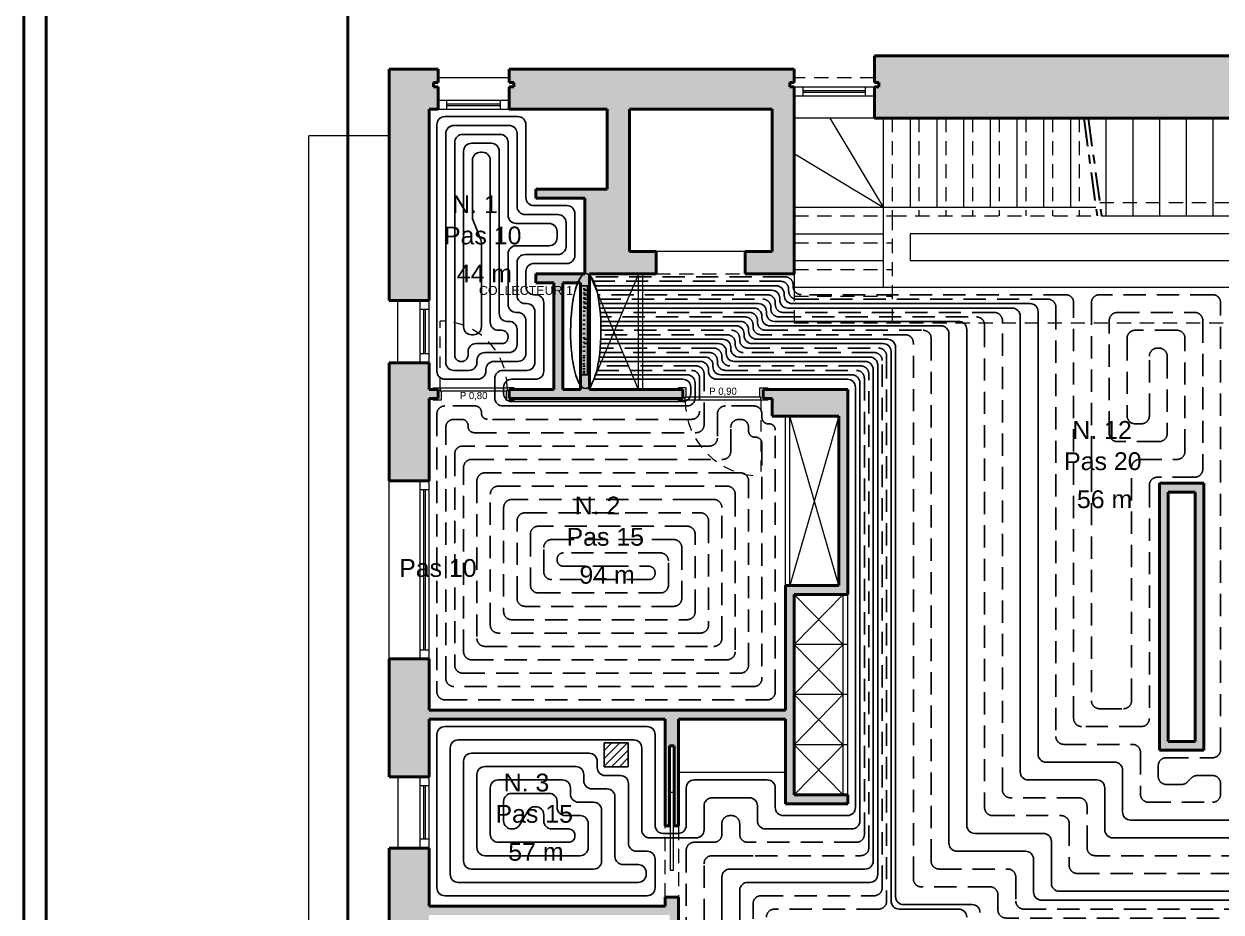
# Model space of a CAD drawing. Header units: millimetres. Extents: x 898 to 1196, y 229 to 443.
# Drawn here: x 1103.16 to 1116.61, y 345.37 to 355.34 of the extents above; entities that cross this region are included whole.
import ezdxf

# ---------------------------------------------------------------- set-up
doc = ezdxf.new("R2010")
doc.units = ezdxf.units.MM
for name, pattern in [('CENTER', [50.8, 31.75, -6.35, 6.35, -6.35]), ('DASHED2', [0.375, 0.25, -0.125]), ('HIDDEN', [0.375, 0.25, -0.125]), ('HIDDEN2', [4.7625, 3.175, -1.5875]), ('TRATTEGGIATA', [0.75, 0.5, -0.25])]:
    doc.linetypes.add(name, pattern=pattern)
doc.layers.get('0').update_dxf_attribs({"color": 41})
doc.layers.get('DEFPOINTS').update_dxf_attribs({"color": 53})
for name, color, linetype in [('02-mandata', 1, 'Continuous'), ('2', 2, 'Continuous'), ('7', 7, 'CENTER'), ('CHAUFFAGE PAR LE SOL', 6, 'Continuous'), ('collecteur', 7, 'Continuous'), ('TEXTE CH SOL', 7, 'Continuous')]:
    doc.layers.add(name, color=color, linetype=linetype)
for name, color, linetype, lineweight in [('03-ritorno', 5, 'TRATTEGGIATA', 25), ('AN-Textes', 5, 'Continuous', 13), ('p allége', 1, 'Continuous', 20), ('p axes', 4, 'CENTER', 30), ('p caché', 3, 'HIDDEN2', 20), ('p hachure', 253, 'Continuous', 15), ('p menuiserie', 5, 'Continuous', 20), ('p mur', 7, 'Continuous', 40), ('p symbole', 6, 'Continuous', 20)]:
    doc.layers.add(name, color=color, linetype=linetype, lineweight=lineweight)
doc.styles.add('sansserif', font='SANSS___.TTF', dxfattribs={"width": 0.7})
doc.dimstyles.new('ISO-25', dxfattribs={"dimtxt": 2.5, "dimasz": 2.5, "dimexe": 1.25, "dimexo": 0.625, "dimtad": 1, "dimtxsty": 'Standard', "dimcen": 2.5, "dimadec": 0, "dimazin": 0, "dimtfac": 1, "dimtmove": 0, "dimatfit": 3, "dimfxl": 1, "dimarcsym": 0})

# ---------------------------------------------------------------- blocks, each defined once
blk = doc.blocks.new('*U33')
at = {"layer": 'p menuiserie'}
for p, q in [((0.9, 0), (0, 0)), ((0.9, -0.1), (0, -0.1)), ((0.1, 0), (0.1, -0.1)), ((0.8, -0.04), (0.1, -0.04)), ((0.8, -0.06), (0.1, -0.06)), ((0.8, 0), (0.8, -0.1))]:
    blk.add_line(p, q, dxfattribs=at)
blk = doc.blocks.new('*U34')
at = {"layer": 'p menuiserie'}
for p, q in [((0.8, 0), (0, 0)), ((0.8, -0.1), (0, -0.1)), ((0.1, 0), (0.1, -0.1)), ((0.7, -0.04), (0.1, -0.04)), ((0.7, -0.06), (0.1, -0.06)), ((0.7, 0), (0.7, -0.1))]:
    blk.add_line(p, q, dxfattribs=at)
blk = doc.blocks.new('*U35')
at = {"layer": 'p menuiserie'}
for p, q in [((0.7, 0), (0, 0)), ((0.7, -0.1), (0, -0.1)), ((0.1, 0), (0.1, -0.1)), ((0.6, -0.04), (0.1, -0.04)), ((0.6, -0.06), (0.1, -0.06)), ((0.6, 0), (0.6, -0.1))]:
    blk.add_line(p, q, dxfattribs=at)
blk = doc.blocks.new('*U36')
at = {"layer": 'p menuiserie'}
for p, q in [((0.8, 0), (0, 0)), ((0.8, -0.1), (0, -0.1)), ((0.1, 0), (0.1, -0.1)), ((0.7, -0.04), (0.1, -0.04)), ((0.7, -0.06), (0.1, -0.06)), ((0.7, 0), (0.7, -0.1))]:
    blk.add_line(p, q, dxfattribs=at)
blk = doc.blocks.new('*U28')
at = {"layer": 'p menuiserie'}
for p, q in [((2, 0), (0, 0)), ((2, -0.1), (0, -0.1)), ((0.1, 0), (0.1, -0.1)), ((1.9, -0.04), (0.1, -0.04)), ((1.9, -0.06), (0.1, -0.06)), ((1.9, 0), (1.9, -0.1))]:
    blk.add_line(p, q, dxfattribs=at)
blk = doc.blocks.new('*D87')
at = {"layer": 'DEFPOINTS', "color": 0, "transparency": 16777216}
for p in [(-0.425, 0.04), (0.375, 0.04), (0.375, -0.002)]:
    blk.add_point(p, dxfattribs=at)
at = {"layer": 'AN-Textes', "color": 0, "transparency": 16777216, "insert": (-0.025, -0.059), "char_height": 0.08, "attachment_point": 5}
blk.add_mtext('P 0,80', dxfattribs=at)
blk = doc.blocks.new('_None')
blk = doc.blocks.new('*D83')
at = {"layer": 'DEFPOINTS', "color": 0, "transparency": 16777216}
for p in [(-0.475, 0.002), (-0.475, -0.04), (0.425, -0.04)]:
    blk.add_point(p, dxfattribs=at)
at = {"layer": 'AN-Textes', "color": 0, "transparency": 16777216, "insert": (-0.025, 0.059), "char_height": 0.08, "attachment_point": 5}
blk.add_mtext('P 0,90', dxfattribs=at)
blk = doc.blocks.new('col 100')
at = {"layer": 'CHAUFFAGE PAR LE SOL'}
for p, q in [((-0.007, 0.483), (0.103, 0.483)), ((-0.007, -0.517), (-0.007, 0.483)), ((0.103, 0.483), (0.103, -0.517)), ((0.103, -0.517), (-0.007, -0.517))]:
    blk.add_line(p, q, dxfattribs=at)
blk.add_lwpolyline([(0.078, 0.483), (0.078, -0.517)], dxfattribs=at)
at = {"layer": 'collecteur', "color": 6}
for p, q in [((0.026, 0.476), (0.026, 0.476)), ((0.026, 0.451), (0.051, 0.451)), ((0.027, 0.426), (0.027, 0.426)), ((0.051, 0.476), (0.051, 0.476)), ((0.052, 0.426), (0.052, 0.426)), ((0.026, 0.276), (0.026, 0.276)), ((0.027, 0.401), (0.052, 0.401)), ((0.027, 0.376), (0.027, 0.376)), ((0.027, 0.351), (0.052, 0.351)), ((0.027, 0.326), (0.027, 0.326)), ((0.027, 0.301), (0.052, 0.3)), ((0.051, 0.275), (0.051, 0.275)), ((0.052, 0.376), (0.052, 0.376)), ((0.052, 0.326), (0.052, 0.326)), ((0.001, 0.251), (0.001, 0.251)), ((0.001, 0.2), (0.001, 0.2)), ((0.001, 0.15), (0.001, 0.15)), ((0.026, 0.25), (0.051, 0.25)), ((0.026, 0.225), (0.026, 0.225)), ((0.026, 0.2), (0.051, 0.2)), ((0.026, 0.175), (0.026, 0.175)), ((0.026, 0.15), (0.051, 0.15)), ((0.051, 0.225), (0.051, 0.225)), ((0.051, 0.175), (0.051, 0.175)), ((0.076, 0.25), (0.076, 0.25)), ((0.076, 0.2), (0.076, 0.2)), ((0.076, 0.15), (0.076, 0.15)), ((0, 0.1), (0, 0.1)), ((0, 0.05), (0, 0.05)), ((0, 0), (0, 0)), ((0.025, 0.075), (0.025, 0.075)), ((0.025, 0.05), (0.05, 0.05)), ((0.025, 0.025), (0.025, 0.025)), ((0.026, 0.125), (0.026, 0.125)), ((0.026, 0.1), (0.051, 0.1)), ((0.05, 0.075), (0.05, 0.075)), ((0.05, 0.025), (0.05, 0.025)), ((0.051, 0.125), (0.051, 0.125)), ((0.075, 0.05), (0.075, 0.05)), ((0.076, 0.1), (0.076, 0.1)), ((0, -0.05), (0, -0.05)), ((0, -0.1), (0, -0.1)), ((0.024, -0.125), (0.024, -0.125)), ((0.025, 0), (0.05, 0)), ((0.025, -0.025), (0.025, -0.025)), ((0.025, -0.05), (0.05, -0.05)), ((0.025, -0.075), (0.025, -0.075)), ((0.025, -0.1), (0.05, -0.1)), ((0.05, -0.025), (0.05, -0.025)), ((0.05, -0.075), (0.05, -0.075)), ((0.05, -0.126), (0.05, -0.126)), ((0.075, 0), (0.075, 0)), ((0.075, -0.05), (0.075, -0.05)), ((0.075, -0.101), (0.075, -0.101)), ((-0.001, -0.15), (-0.001, -0.15)), ((-0.001, -0.2), (-0.001, -0.2)), ((-0.001, -0.251), (-0.001, -0.251)), ((0.024, -0.15), (0.049, -0.151)), ((0.024, -0.176), (0.024, -0.176)), ((0.024, -0.201), (0.049, -0.201)), ((0.024, -0.226), (0.024, -0.226)), ((0.024, -0.251), (0.049, -0.251)), ((0.049, -0.176), (0.049, -0.176)), ((0.049, -0.226), (0.049, -0.226)), ((0.074, -0.151), (0.074, -0.151)), ((0.074, -0.201), (0.074, -0.201)), ((0.074, -0.251), (0.074, -0.251)), ((-0.003, -0.391), (-0.003, -0.391)), ((-0.002, -0.326), (-0.002, -0.326)), ((-0.002, -0.356), (-0.002, -0.356)), ((-0.001, -0.301), (-0.001, -0.301)), ((0.022, -0.391), (0.047, -0.391)), ((0.023, -0.317), (0.023, -0.317)), ((0.023, -0.326), (0.048, -0.326)), ((0.023, -0.342), (0.023, -0.342)), ((0.023, -0.356), (0.048, -0.356)), ((0.023, -0.375), (0.023, -0.375)), ((0.024, -0.276), (0.024, -0.276)), ((0.024, -0.301), (0.049, -0.301)), ((0.048, -0.342), (0.048, -0.342)), ((0.048, -0.375), (0.048, -0.375)), ((0.049, -0.276), (0.049, -0.276)), ((0.049, -0.317), (0.049, -0.317)), ((0.072, -0.391), (0.072, -0.391)), ((0.073, -0.326), (0.073, -0.326)), ((0.073, -0.356), (0.073, -0.356)), ((0.074, -0.301), (0.074, -0.301)), ((-0.001, -0.418), (-0.001, -0.418)), ((-0.001, -0.446), (-0.001, -0.446)), ((-0.001, -0.476), (-0.001, -0.476)), ((-0.001, -0.5), (-0.001, -0.5)), ((0.022, -0.454), (0.022, -0.454)), ((0.022, -0.489), (0.022, -0.489)), ((0.023, -0.408), (0.023, -0.408)), ((0.023, -0.433), (0.023, -0.433)), ((0.024, -0.419), (0.049, -0.419)), ((0.024, -0.447), (0.049, -0.447)), ((0.024, -0.476), (0.049, -0.477)), ((0.024, -0.5), (0.049, -0.501)), ((0.047, -0.454), (0.047, -0.454)), ((0.047, -0.489), (0.047, -0.489)), ((0.048, -0.433), (0.048, -0.433)), ((0.049, -0.408), (0.049, -0.408)), ((0.074, -0.419), (0.074, -0.419)), ((0.074, -0.447), (0.074, -0.447)), ((0.074, -0.477), (0.074, -0.477)), ((0.074, -0.501), (0.074, -0.501)), ((0.023, -0.624), (0.023, -0.624)), ((0.048, -0.624), (0.048, -0.624))]:
    blk.add_line(p, q, dxfattribs=at)
at = {"layer": 'collecteur', "color": 6, "extrusion": (0, 0, -1)}
blk.add_ellipse((0.057, -0.024), major_axis=(0.003, 0.645), ratio=0.264603, start_param=6.283185301670279, end_param=12.56637060884987, dxfattribs=at)
blk = doc.blocks.new('*U86')
at = {"linetype": 'HIDDEN', "ltscale": 0.5}
blk.add_line((-0.4, 0.035), (-0.4, 0.785), dxfattribs=at)
for p, q in [((-0.48, 0.015), (-0.425, 0.015)), ((-0.425, -0.085), (-0.425, 0.015)), ((-0.4, 0.035), (0.35, 0.035)), ((-0.4, 0), (0.35, 0)), ((0.375, -0.085), (0.375, 0.015)), ((0.43, 0.015), (0.375, 0.015)), ((-0.48, -0.085), (-0.425, -0.085)), ((0.43, -0.085), (0.375, -0.085))]:
    blk.add_line(p, q)
for points in [[(-0.48, 0.015), (-0.48, 0.035), (-0.41, 0.035), (-0.41, 0.035), (-0.4, 0.035), (-0.4, 0), (-0.39, 0), (-0.39, -0.05), (-0.39, -0.05), (-0.39, -0.085), (-0.39, -0.085), (-0.39, -0.105), (-0.48, -0.105), (-0.48, -0.085)], [(0.43, 0.015), (0.43, 0.035), (0.36, 0.035), (0.36, 0.035), (0.35, 0.035), (0.35, 0), (0.34, 0), (0.34, -0.05), (0.34, -0.05), (0.34, -0.085), (0.34, -0.085), (0.34, -0.105), (0.43, -0.105), (0.43, -0.085)]]:
    blk.add_lwpolyline(points)
blk.add_arc((-0.4, 0.035), 0.75, 0, 90, dxfattribs=at)
at = {"layer": 'AN-Textes'}
dim = blk.add_linear_dim(base=(0.375, -0.002), p1=(-0.425, 0.04), p2=(0.375, 0.04), angle=0, text='P <>', dimstyle='ISO-25', override={"dimtxt": 0.08, "dimasz": 0.02, "dimexe": 0.6, "dimexo": 0, "dimgap": 0.01, "dimtad": 2, "dimjust": 0, "dimzin": 0, "dimblk1": 'None', "dimblk2": 'None', "dimsah": 1, "dimse1": 1, "dimse2": 1, "dimsd1": 1, "dimsd2": 1, "dimtix": 1, "dimtmove": 2}, dxfattribs=at)
dim.commit()
dim.dimension.update_dxf_attribs({"geometry": '*D87', "text_midpoint": (-0.025, -0.059)})
blk = doc.blocks.new('*U82')
for p, q in [((-0.53, 0.085), (-0.475, 0.085)), ((-0.475, 0.085), (-0.475, -0.015)), ((0.4, 0), (-0.45, 0)), ((0.425, 0.085), (0.425, -0.015)), ((0.48, 0.085), (0.425, 0.085)), ((-0.53, -0.015), (-0.475, -0.015)), ((0.4, -0.035), (-0.45, -0.035)), ((0.48, -0.015), (0.425, -0.015))]:
    blk.add_line(p, q)
at = {"linetype": 'HIDDEN', "ltscale": 0.5}
blk.add_line((0.4, -0.035), (0.4, -0.885), dxfattribs=at)
for points in [[(-0.53, -0.015), (-0.53, -0.035), (-0.46, -0.035), (-0.46, -0.035), (-0.45, -0.035), (-0.45, 0), (-0.44, 0), (-0.44, 0.05), (-0.44, 0.05), (-0.44, 0.085), (-0.44, 0.085), (-0.44, 0.105), (-0.53, 0.105), (-0.53, 0.085)], [(0.48, -0.015), (0.48, -0.035), (0.41, -0.035), (0.41, -0.035), (0.4, -0.035), (0.4, 0), (0.39, 0), (0.39, 0.05), (0.39, 0.05), (0.39, 0.085), (0.39, 0.085), (0.39, 0.105), (0.48, 0.105), (0.48, 0.085)]]:
    blk.add_lwpolyline(points)
blk.add_arc((0.4, -0.035), 0.85, 180, 270, dxfattribs=at)
at = {"layer": 'AN-Textes'}
dim = blk.add_linear_dim(base=(-0.475, 0.002), p1=(0.425, -0.04), p2=(-0.475, -0.04), angle=180, text='P <>', dimstyle='ISO-25', override={"dimtxt": 0.08, "dimasz": 0.02, "dimexe": 0.6, "dimexo": 0, "dimgap": 0.01, "dimtad": 2, "dimjust": 0, "dimzin": 0, "dimblk1": 'None', "dimblk2": 'None', "dimsah": 1, "dimse1": 1, "dimse2": 1, "dimsd1": 1, "dimsd2": 1, "dimtix": 1, "dimtmove": 2}, dxfattribs=at)
dim.commit()
dim.dimension.update_dxf_attribs({"geometry": '*D83', "text_midpoint": (-0.025, 0.059)})

msp = doc.modelspace()

# ---------------------------------------------------------------- hatches: boundary and pattern name
at = {"layer": '2'}
h = msp.add_hatch(dxfattribs=at)
h.set_pattern_fill('ANSI31', color=256, scale=0.5, style=0)
h.set_pattern_definition([(45, (82.99393, 701.83076), (-0.044194174, 0.044194174), [])])
h.paths.add_polyline_path([(1109.677, 347.269), (1109.947, 347.269), (1109.947, 346.999), (1109.677, 346.999)])
at = {"layer": 'p hachure', "transparency": 33554559}
h = msp.add_hatch(color=256, dxfattribs=at)
h.dxf.hatch_style = 1
h.paths.add_polyline_path([(1112.763, 354.684), (1112.713, 354.684), (1112.713, 354.984), (1117.113, 354.984), (1117.113, 354.684), (1117.063, 354.684), (1117.063, 354.634), (1117.113, 354.634), (1117.113, 354.284), (1112.713, 354.284), (1112.713, 354.634), (1112.763, 354.634)])
h = msp.add_hatch(color=256, dxfattribs=at)
h.dxf.hatch_style = 1
h.paths.add_polyline_path([(1107.763, 354.684), (1107.813, 354.684), (1107.813, 354.834), (1107.263, 354.834), (1107.263, 352.234), (1107.713, 352.234), (1107.713, 354.384), (1107.813, 354.384), (1107.813, 354.634), (1107.763, 354.634)])
h = msp.add_hatch(color=256, dxfattribs=at)
h.dxf.hatch_style = 1
h.paths.add_polyline_path([(1109.213, 352.434), (1109.413, 352.434), (1109.413, 351.234), (1109.213, 351.234)], flags=16)
h.paths.add_polyline_path([(1108.663, 354.684), (1108.613, 354.684), (1108.613, 354.834), (1111.813, 354.834), (1111.813, 354.684), (1111.763, 354.684), (1111.763, 354.634), (1111.813, 354.634), (1111.813, 352.534), (1111.263, 352.534), (1111.263, 352.784), (1111.563, 352.784), (1111.563, 354.384), (1109.963, 354.384), (1109.963, 352.784), (1110.263, 352.784), (1110.263, 352.534), (1109.513, 352.534), (1109.513, 351.234), (1110.563, 351.234), (1110.563, 351.134), (1108.613, 351.134), (1108.613, 351.234), (1109.113, 351.234), (1109.113, 352.434), (1108.913, 352.434), (1108.913, 352.534), (1109.463, 352.534), (1109.463, 353.384), (1108.913, 353.384), (1108.913, 353.484), (1109.713, 353.484), (1109.713, 354.384), (1108.613, 354.384), (1108.613, 354.634), (1108.663, 354.634)])
h = msp.add_hatch(color=256, dxfattribs=at)
h.dxf.hatch_style = 1
h.paths.add_polyline_path([(1107.263, 350.209), (1107.713, 350.209), (1107.713, 351.134), (1107.813, 351.134), (1107.813, 351.234), (1107.713, 351.234), (1107.713, 351.534), (1107.263, 351.534)])
h.paths.add_polyline_path([(1107.713, 348.209), (1107.263, 348.209), (1107.263, 346.884), (1107.713, 346.884), (1107.713, 347.534), (1110.363, 347.534), (1110.363, 346.334), (1110.413, 346.334), (1110.413, 347.234), (1110.463, 347.234), (1110.463, 346.334), (1110.513, 346.334), (1110.513, 347.534), (1111.713, 347.534), (1111.713, 346.584), (1112.413, 346.584), (1112.413, 346.684), (1111.813, 346.684), (1111.813, 348.934), (1112.413, 348.934), (1112.413, 351.234), (1111.463, 351.234), (1111.463, 351.134), (1111.563, 351.134), (1111.563, 350.934), (1112.313, 350.934), (1112.313, 349.034), (1111.713, 349.034), (1111.713, 347.634), (1107.713, 347.634)])
h = msp.add_hatch(color=256, dxfattribs=at)
h.dxf.hatch_style = 1
h.paths.add_polyline_path([(1116.013, 347.284), (1116.313, 347.284), (1116.313, 350.084), (1116.013, 350.084)], flags=16)
h.paths.add_polyline_path([(1115.913, 350.184), (1116.413, 350.184), (1116.413, 347.184), (1115.913, 347.184)])
h = msp.add_hatch(color=256, dxfattribs=at)
h.dxf.hatch_style = 1
h.paths.add_polyline_path([(1107.713, 346.084), (1107.263, 346.084), (1107.263, 345.034), (1107.713, 345.034), (1107.713, 345.334), (1110.413, 345.334), (1110.413, 345.034), (1110.513, 345.034), (1110.513, 345.534), (1110.363, 345.534), (1110.363, 345.434), (1107.713, 345.434)])

# ---------------------------------------------------------------- linework, layer by layer
at = {"layer": '02-mandata'}
for points in [[(1109.561, 351.35), (1110.56, 351.35, -0.414214), (1110.65, 351.26), (1110.65, 351.19, -0.414214), (1110.56, 351.1), (1108.64, 351.1, -0.414214), (1108.55, 351.19), (1108.55, 351.26, -0.414214), (1108.64, 351.35), (1108.91, 351.35, 0.414214), (1109, 351.44), (1109, 352.21, 0.414214), (1108.91, 352.3), (1108.89, 352.3, -0.414214), (1108.8, 352.39), (1108.8, 352.56, -0.414214), (1108.89, 352.65), (1109.26, 352.65, 0.414214), (1109.35, 352.74), (1109.35, 353.21, 0.414214), (1109.26, 353.3), (1108.89, 353.3, -0.414214), (1108.8, 353.39), (1108.8, 354.21, 0.414214), (1108.71, 354.3), (1107.89, 354.3, 0.414214), (1107.8, 354.21), (1107.8, 351.44, 0.414214), (1107.89, 351.35), (1108.26, 351.35, 0.414214), (1108.35, 351.44), (1108.35, 351.46, -0.414214), (1108.44, 351.55), (1108.71, 351.55, 0.414214), (1108.8, 351.64), (1108.8, 352.01, 0.414214), (1108.71, 352.1), (1108.69, 352.1, -0.414214), (1108.6, 352.19), (1108.6, 352.76, -0.414214), (1108.69, 352.85), (1109.06, 352.85, 0.414214), (1109.15, 352.94), (1109.15, 353.01, 0.414214), (1109.06, 353.1), (1108.69, 353.1, -0.414214), (1108.6, 353.19), (1108.6, 354.01, 0.414214), (1108.51, 354.1), (1108.09, 354.1, 0.414214), (1108, 354.01), (1108, 351.62, 0.414214), (1108.07, 351.55), (1108.08, 351.55, 0.414214), (1108.15, 351.62), (1108.15, 351.66, -0.414214), (1108.24, 351.75), (1108.53, 351.75, 0.414214), (1108.6, 351.82), (1108.6, 351.83, 0.414214), (1108.53, 351.9), (1108.49, 351.9, -0.414214), (1108.4, 351.99), (1108.4, 353.81, 0.414214), (1108.31, 353.9), (1108.29, 353.9, 0.414214), (1108.2, 353.81), (1108.2, 353.167, 0.095415), (1108.206, 353.134), (1108.294, 352.916, -0.095415), (1108.3, 352.883), (1108.3, 351.94, -0.414214), (1108.21, 351.85), (1108.19, 351.85, -0.414214), (1108.1, 351.94), (1108.1, 353.91, -0.414214), (1108.19, 354), (1108.41, 354, -0.414214), (1108.5, 353.91), (1108.5, 352.09, 0.414214), (1108.59, 352), (1108.61, 352, -0.414214), (1108.7, 351.91), (1108.7, 351.74, -0.414214), (1108.61, 351.65), (1108.34, 351.65, 0.414214), (1108.25, 351.56), (1108.25, 351.54, -0.414214), (1108.16, 351.45), (1107.99, 351.45, -0.414214), (1107.9, 351.54), (1107.9, 354.11, -0.414214), (1107.99, 354.2), (1108.61, 354.2, -0.414214), (1108.7, 354.11), (1108.7, 353.29, 0.414214), (1108.79, 353.2), (1109.16, 353.2, -0.414214), (1109.25, 353.11), (1109.25, 352.84, -0.414214), (1109.16, 352.75), (1108.79, 352.75, 0.414214), (1108.7, 352.66), (1108.7, 352.29, 0.414214), (1108.79, 352.2), (1108.81, 352.2, -0.414214), (1108.9, 352.11), (1108.9, 351.54, -0.414214), (1108.81, 351.45), (1108.54, 351.45, 0.414214), (1108.45, 351.36), (1108.45, 351.14, 0.414214), (1108.54, 351.05), (1110.61, 351.05, 0.414214), (1110.7, 351.14), (1110.7, 351.31, 0.414214), (1110.61, 351.4), (1109.58, 351.4)], [(1109.57, 352.4), (1111.61, 352.4, -0.414214), (1111.7, 352.31), (1111.7, 352.29, 0.414214), (1111.79, 352.2), (1114.46, 352.2, -0.414214), (1114.55, 352.11), (1114.55, 347.14, 0.414214), (1114.64, 347.05), (1115.41, 347.05, -0.414214), (1115.5, 346.96), (1115.5, 346.49, 0.414214), (1115.59, 346.4), (1118.31, 346.4, 0.414214)], [(1118.51, 346.2), (1115.39, 346.2, -0.414214), (1115.3, 346.29), (1115.3, 346.76, 0.414214), (1115.21, 346.85), (1114.44, 346.85, -0.414214), (1114.35, 346.94), (1114.35, 352.06, 0.414214), (1114.26, 352.15), (1111.74, 352.15, -0.414214), (1111.65, 352.24), (1111.65, 352.26, 0.414214), (1111.56, 352.35), (1109.591, 352.35)], [(1120.71, 345.6), (1114.79, 345.6, -0.414214), (1114.7, 345.69), (1114.7, 346.16, 0.414214), (1114.61, 346.25), (1113.84, 346.25, -0.414214), (1113.75, 346.34), (1113.75, 351.91, 0.414214), (1113.66, 352), (1111.59, 352, -0.414214), (1111.5, 352.09), (1111.5, 352.11, 0.414214), (1111.41, 352.2), (1109.623, 352.2)], [(1109.629, 352.15), (1111.36, 352.15, -0.414214), (1111.45, 352.06), (1111.45, 352.04, 0.414214), (1111.54, 351.95), (1113.46, 351.95, -0.414214), (1113.55, 351.86), (1113.55, 346.14, 0.414214), (1113.64, 346.05), (1114.41, 346.05, -0.414214), (1114.5, 345.96), (1114.5, 345.59, 0.414214), (1114.59, 345.5), (1120.91, 345.5, 0.414214)], [(1109.64, 352), (1111.21, 352, -0.414214), (1111.3, 351.91), (1111.3, 351.89, 0.414214), (1111.39, 351.8), (1112.86, 351.8, -0.414214), (1112.95, 351.71), (1112.95, 345.54, 0.414214), (1113.04, 345.45), (1113.81, 345.45, -0.414214), (1113.9, 345.36)], [(1113.75, 345.31, 0.414214), (1113.66, 345.4), (1112.99, 345.4, -0.414214), (1112.9, 345.49), (1112.9, 351.66, 0.414214), (1112.81, 351.75), (1111.34, 351.75, -0.414214), (1111.25, 351.84), (1111.25, 351.86, 0.414214), (1111.16, 351.95), (1109.642, 351.95)], [(1111.2, 344.55), (1111.2, 345.61, -0.414214), (1111.29, 345.7), (1111.6, 345.7), (1111.6, 345.7), (1112.66, 345.7, 0.414214), (1112.75, 345.79), (1112.75, 351.51, 0.414214), (1112.66, 351.6), (1111.19, 351.6, -0.414214), (1111.1, 351.69), (1111.1, 351.71, 0.414214), (1111.01, 351.8), (1109.64, 351.8)], [(1109.637, 351.75), (1110.96, 351.75, -0.414214), (1111.05, 351.66), (1111.05, 351.64, 0.414214), (1111.14, 351.55), (1112.61, 351.55, -0.414214), (1112.7, 351.46), (1112.7, 345.94, -0.414214), (1112.61, 345.85), (1111.4, 345.85), (1111.4, 345.85), (1111.09, 345.85, 0.414214), (1111, 345.76), (1111, 344.79, -0.414214)], [(1109.615, 351.55), (1110.76, 351.55, -0.414214), (1110.85, 351.46), (1110.85, 351.44, 0.414214), (1110.94, 351.35), (1112.41, 351.35, -0.414214), (1112.5, 351.26), (1112.5, 346.54, -0.414214), (1112.41, 346.45), (1111.69, 346.45, -0.414214), (1111.6, 346.54), (1111.6, 346.76, 0.414214), (1111.51, 346.85), (1110.69, 346.85, 0.414214), (1110.6, 346.76), (1110.6, 346.34, -0.414214), (1110.51, 346.25), (1110.34, 346.25, -0.414214), (1110.25, 346.34), (1110.25, 347.36, 0.414214), (1110.16, 347.45), (1107.89, 347.45, 0.414214), (1107.8, 347.36), (1107.8, 345.64, 0.414214), (1107.89, 345.55), (1110.16, 345.55, 0.414214), (1110.25, 345.64), (1110.25, 345.96, 0.414214), (1110.16, 346.05), (1110.04, 346.05, -0.414214), (1109.95, 346.14), (1109.95, 346.81, 0.414214), (1109.86, 346.9), (1109.69, 346.9, -0.414214), (1109.6, 346.99), (1109.6, 347.06, 0.414214), (1109.51, 347.15), (1108.19, 347.15, 0.414214), (1108.1, 347.06), (1108.1, 345.94, 0.414214), (1108.19, 345.85), (1109.56, 345.85, 0.414214), (1109.65, 345.94), (1109.65, 346.51, 0.414214), (1109.56, 346.6), (1109.39, 346.6, -0.414214), (1109.3, 346.69), (1109.3, 346.76, 0.414214), (1109.21, 346.85), (1108.49, 346.85, 0.414214), (1108.4, 346.76), (1108.4, 346.24, 0.414214), (1108.49, 346.15), (1109.28, 346.15, 0.414214), (1109.35, 346.22), (1109.35, 346.23, 0.414214), (1109.28, 346.3), (1109.09, 346.3, -0.414214), (1109, 346.39), (1109, 346.46, 0.414214), (1108.91, 346.55), (1108.901, 346.55, 0.263447), (1108.824, 346.506), (1108.726, 346.344, -0.263447), (1108.649, 346.3), (1108.64, 346.3, -0.414214), (1108.55, 346.39), (1108.55, 346.61, -0.414214), (1108.64, 346.7), (1109.06, 346.7, -0.414214), (1109.15, 346.61), (1109.15, 346.54, 0.414214), (1109.24, 346.45), (1109.41, 346.45, -0.414214), (1109.5, 346.36), (1109.5, 346.09, -0.414214), (1109.41, 346), (1108.34, 346, -0.414214), (1108.25, 346.09), (1108.25, 346.91, -0.414214), (1108.34, 347), (1109.36, 347, -0.414214), (1109.45, 346.91), (1109.45, 346.84, 0.414214), (1109.54, 346.75), (1109.71, 346.75, -0.414214), (1109.8, 346.66), (1109.8, 345.99, 0.414214), (1109.89, 345.9), (1110.06, 345.9, -0.414214), (1110.15, 345.81), (1110.15, 345.79, -0.414214), (1110.06, 345.7), (1108.04, 345.7, -0.414214), (1107.95, 345.79), (1107.95, 347.21, -0.414214), (1108.04, 347.3), (1110.01, 347.3, -0.414214), (1110.1, 347.21), (1110.1, 346.29, 0.414214), (1110.19, 346.2), (1110.71, 346.2, 0.414214), (1110.8, 346.29), (1110.8, 346.56, -0.414214), (1110.89, 346.65), (1111.31, 346.65, -0.414214), (1111.4, 346.56), (1111.4, 346.39, 0.414214), (1111.49, 346.3), (1112.46, 346.3, 0.414214), (1112.55, 346.39), (1112.55, 351.31, 0.414214), (1112.46, 351.4), (1110.99, 351.4, -0.414214), (1110.9, 351.49), (1110.9, 351.51, 0.414214), (1110.81, 351.6), (1109.622, 351.6)]]:
    msp.add_lwpolyline(points, format="xyb", dxfattribs=at)
for points in [[(1109.45, 352.4), (1109.513, 352.4)], [(1109.518, 352.35), (1109.45, 352.35)], [(1109.518, 352.2), (1109.45, 352.2)], [(1109.45, 352.15), (1109.518, 352.15)], [(1109.5, 352), (1109.518, 352)], [(1109.518, 351.95), (1109.5, 351.95)], [(1109.518, 351.8), (1109.45, 351.8)], [(1109.45, 351.75), (1109.518, 351.75)]]:
    msp.add_lwpolyline(points, dxfattribs=at)
at = {"layer": '03-ritorno', "color": 5, "linetype": 'DASHED2'}
for points in [[(1109.549, 352.45), (1111.66, 352.45, -0.414214), (1111.75, 352.36), (1111.75, 352.34, 0.414214), (1111.84, 352.25), (1114.66, 352.25, -0.414214), (1114.75, 352.16), (1114.75, 347.34, 0.414214), (1114.84, 347.25), (1115.61, 347.25, -0.414214), (1115.7, 347.16), (1115.7, 346.69, 0.414214), (1115.79, 346.6), (1116.51, 346.6, 0.414214), (1116.6, 346.69), (1116.6, 346.81, 0.414214), (1116.51, 346.9), (1116.337, 346.9, 0.198912), (1116.274, 346.874), (1116.226, 346.826, -0.198912), (1116.163, 346.8), (1115.99, 346.8, -0.414214), (1115.9, 346.89), (1115.9, 347.01, -0.414214), (1115.99, 347.1), (1116.51, 347.1, 0.414214), (1116.6, 347.19), (1116.6, 352.21, 0.414214), (1116.51, 352.3), (1115.24, 352.3, 0.414214), (1115.15, 352.21), (1115.15, 347.74, 0.414214), (1115.24, 347.65), (1115.51, 347.65, 0.414214), (1115.6, 347.74), (1115.6, 350.36, -0.414214), (1115.69, 350.45), (1116.11, 350.45, 0.414214), (1116.2, 350.54), (1116.2, 351.81, 0.414214), (1116.11, 351.9), (1115.64, 351.9, 0.414214), (1115.55, 351.81), (1115.55, 350.94, 0.414214), (1115.64, 350.85), (1115.71, 350.85, 0.414214), (1115.8, 350.94), (1115.8, 351.61, -0.414214), (1115.89, 351.7), (1115.91, 351.7, -0.414214), (1116, 351.61), (1116, 350.74, -0.414214), (1115.91, 350.65), (1115.44, 350.65, -0.414214), (1115.35, 350.74), (1115.35, 352.01, -0.414214), (1115.44, 352.1), (1116.31, 352.1, -0.414214), (1116.4, 352.01), (1116.4, 350.34, -0.414214), (1116.31, 350.25), (1115.89, 350.25, 0.414214), (1115.8, 350.16), (1115.8, 347.54, -0.414214), (1115.71, 347.45), (1115.04, 347.45, -0.414214), (1114.95, 347.54), (1114.95, 352.21, 0.414214), (1114.86, 352.3), (1111.89, 352.3, -0.414214), (1111.8, 352.39), (1111.8, 352.41, 0.414214), (1111.71, 352.5), (1109.5, 352.5)], [(1119.11, 346), (1115.19, 346, -0.414214), (1115.1, 346.09), (1115.1, 346.56, 0.414214), (1115.01, 346.65), (1114.24, 346.65, -0.414214), (1114.15, 346.74), (1114.15, 352.01, 0.414214), (1114.06, 352.1), (1111.69, 352.1, -0.414214), (1111.6, 352.19), (1111.6, 352.21, 0.414214), (1111.51, 352.3), (1109.605, 352.3)], [(1109.615, 352.25), (1111.46, 352.25, -0.414214), (1111.55, 352.16), (1111.55, 352.14, 0.414214), (1111.64, 352.05), (1113.86, 352.05, -0.414214), (1113.95, 351.96), (1113.95, 346.54, 0.414214), (1114.04, 346.45), (1114.81, 346.45, -0.414214), (1114.9, 346.36), (1114.9, 345.89, 0.414214), (1114.99, 345.8), (1119.31, 345.8, 0.414214)], [(1109.634, 352.1), (1111.31, 352.1, -0.414214), (1111.4, 352.01), (1111.4, 351.99, 0.414214), (1111.49, 351.9), (1113.26, 351.9, -0.414214), (1113.35, 351.81), (1113.35, 345.94, 0.414214), (1113.44, 345.85), (1114.21, 345.85, -0.414214), (1114.3, 345.76), (1114.3, 345.49, 0.414214), (1114.39, 345.4), (1122.11, 345.4, 0.414214)], [(1122.21, 345.3), (1114.19, 345.3, -0.414214), (1114.1, 345.39), (1114.1, 345.56, 0.414214), (1114.01, 345.65), (1113.24, 345.65, -0.414214), (1113.15, 345.74), (1113.15, 351.76, 0.414214), (1113.06, 351.85), (1111.44, 351.85, -0.414214), (1111.35, 351.94), (1111.35, 351.96, 0.414214), (1111.26, 352.05), (1109.637, 352.05)], [(1111.35, 344.54), (1111.35, 345.46, -0.414214), (1111.44, 345.55), (1112.71, 345.55, 0.414214), (1112.8, 345.64), (1112.8, 351.56, 0.414214), (1112.71, 351.65), (1111.24, 351.65, -0.414214), (1111.15, 351.74), (1111.15, 351.76, 0.414214), (1111.06, 351.85), (1109.641, 351.85)], [(1109.642, 351.9), (1111.11, 351.9, -0.414214), (1111.2, 351.81), (1111.2, 351.79, 0.414214), (1111.29, 351.7), (1112.76, 351.7, -0.414214), (1112.85, 351.61), (1112.85, 345.49, -0.414214), (1112.76, 345.4), (1111.59, 345.4, 0.414214), (1111.5, 345.31)], [(1109.628, 351.65), (1110.86, 351.65, -0.414214), (1110.95, 351.56), (1110.95, 351.54, 0.414214), (1111.04, 351.45), (1112.51, 351.45, -0.414214), (1112.6, 351.36), (1112.6, 346.24, -0.414214), (1112.51, 346.15), (1111.29, 346.15, -0.414214), (1111.2, 346.24), (1111.2, 346.36, 0.414214), (1111.11, 346.45), (1111.09, 346.45, 0.414214), (1111, 346.36), (1111, 346.24, -0.414214), (1110.91, 346.15), (1110.69, 346.15, 0.414214), (1110.6, 346.06), (1110.6, 345.04, -0.414214)], [(1110.8, 344.89), (1110.8, 345.91, -0.414214), (1110.89, 346), (1111.35, 346), (1111.35, 346), (1111, 346), (1111, 346), (1112.56, 346, 0.414214), (1112.65, 346.09), (1112.65, 351.41, 0.414214), (1112.56, 351.5), (1111.09, 351.5, -0.414214), (1111, 351.59), (1111, 351.61, 0.414214), (1110.91, 351.7), (1109.633, 351.7)], [(1109.594, 351.45), (1110.66, 351.45, -0.414214), (1110.75, 351.36), (1110.75, 350.99, -0.414214), (1110.66, 350.9), (1109.8, 350.9), (1109.8, 350.9), (1108.37, 350.9, -0.414214), (1108.3, 350.97), (1108.3, 350.98, 0.414214), (1108.23, 351.05), (1107.89, 351.05, 0.414214), (1107.8, 350.96), (1107.8, 347.84, 0.414214), (1107.89, 347.75), (1111.51, 347.75, 0.414214), (1111.6, 347.84), (1111.6, 350.78, 0.414214), (1111.53, 350.85), (1111.52, 350.85, -0.414214), (1111.45, 350.92), (1111.45, 350.96, 0.414214), (1111.36, 351.05), (1111.04, 351.05, 0.414214), (1110.95, 350.96), (1110.95, 350.69, -0.414214), (1110.86, 350.6), (1110.1, 350.6), (1110.1, 350.6), (1108.09, 350.6, 0.414214), (1108, 350.51), (1108, 348.14, 0.414214), (1108.09, 348.05), (1111.21, 348.05, 0.414214), (1111.3, 348.14), (1111.3, 350.21, 0.414214), (1111.21, 350.3), (1110.9, 350.3), (1111.1, 350.3), (1110.4, 350.3), (1110.4, 350.3), (1108.34, 350.3, 0.414214), (1108.25, 350.21), (1108.25, 348.44, 0.414214), (1108.34, 348.35), (1110.91, 348.35, 0.414214), (1111, 348.44), (1111, 349.91, 0.414214), (1110.91, 350), (1110.7, 350), (1110.7, 350), (1108.64, 350, 0.414214), (1108.55, 349.91), (1108.55, 348.74, 0.414214), (1108.64, 348.65), (1110.61, 348.65, 0.414214), (1110.7, 348.74), (1110.7, 349.61, 0.414214), (1110.61, 349.7), (1108.94, 349.7, 0.414214), (1108.85, 349.61), (1108.85, 349.04, 0.414214), (1108.94, 348.95), (1110.31, 348.95, 0.414214), (1110.4, 349.04), (1110.4, 349.31, 0.414214), (1110.31, 349.4), (1109.22, 349.4, 0.414214), (1109.15, 349.33), (1109.15, 349.32, 0.414214), (1109.22, 349.25), (1109.55, 349.25), (1109.7, 349.25), (1110.18, 349.25, -0.414214), (1110.25, 349.18), (1110.25, 349.17, -0.414214), (1110.18, 349.1), (1109.09, 349.1, -0.414214), (1109, 349.19), (1109, 349.46, -0.414214), (1109.09, 349.55), (1110.46, 349.55, -0.414214), (1110.55, 349.46), (1110.55, 348.89, -0.414214), (1110.46, 348.8), (1108.79, 348.8, -0.414214), (1108.7, 348.89), (1108.7, 349.76, -0.414214), (1108.79, 349.85), (1110.76, 349.85, -0.414214), (1110.85, 349.76), (1110.85, 348.59, -0.414214), (1110.76, 348.5), (1108.49, 348.5, -0.414214), (1108.4, 348.59), (1108.4, 350.06, -0.414214), (1108.49, 350.15), (1110.55, 350.15), (1110.55, 350.15), (1111.06, 350.15, -0.414214), (1111.15, 350.06), (1111.15, 348.29, -0.414214), (1111.06, 348.2), (1108.19, 348.2, -0.414214), (1108.1, 348.29), (1108.1, 350.36, -0.414214), (1108.19, 350.45), (1110.25, 350.45), (1110.25, 350.45), (1111.01, 350.45, 0.414214), (1111.1, 350.54), (1111.1, 350.81, -0.414214), (1111.19, 350.9), (1111.21, 350.9, -0.414214), (1111.3, 350.81), (1111.3, 350.77, 0.414214), (1111.37, 350.7), (1111.38, 350.7, -0.414214), (1111.45, 350.63), (1111.45, 347.99, -0.414214), (1111.36, 347.9), (1107.99, 347.9, -0.414214), (1107.9, 347.99), (1107.9, 350.81, -0.414214), (1107.99, 350.9), (1108.08, 350.9, -0.414214), (1108.15, 350.83), (1108.15, 350.82, 0.414214), (1108.22, 350.75), (1109.95, 350.75), (1109.95, 350.75), (1110.71, 350.75, 0.414214), (1110.8, 350.84), (1110.8, 351.41, 0.414214), (1110.71, 351.5), (1109.605, 351.5)]]:
    msp.add_lwpolyline(points, format="xyb", dxfattribs=at)
at = {"layer": '03-ritorno', "color": 5, "linetype": 'DASHED2', "ltscale": 0.05}
for points in [[(1109.5, 352.45), (1109.513, 352.45)], [(1109.518, 352.3), (1109.45, 352.3)], [(1109.45, 352.25), (1109.518, 352.25)], [(1109.5, 352.1), (1109.518, 352.1)], [(1109.518, 352.05), (1109.5, 352.05)], [(1109.5, 351.9), (1109.518, 351.9)], [(1109.518, 351.85), (1109.5, 351.85)]]:
    msp.add_lwpolyline(points, dxfattribs=at)
at = {"layer": '7'}
msp.add_lwpolyline([(1109.677, 347.269), (1109.947, 347.269), (1109.947, 346.999), (1109.677, 346.999)], close=True, dxfattribs=at)
at = {"layer": 'p allége'}
for p, q in [((1108.613, 354.734), (1107.813, 354.734)), ((1112.713, 354.284), (1111.813, 354.284)), ((1112.213, 354.284), (1112.813, 353.284)), ((1112.813, 354.284), (1112.813, 352.384)), ((1113.113, 354.284), (1113.113, 353.284)), ((1113.413, 354.284), (1113.413, 353.284)), ((1113.713, 354.284), (1113.713, 353.284)), ((1114.013, 354.284), (1114.013, 353.284)), ((1114.313, 354.284), (1114.313, 353.284)), ((1114.613, 354.284), (1114.613, 353.284)), ((1114.913, 354.284), (1114.913, 353.284)), ((1115.313, 354.284), (1115.313, 353.184)), ((1115.613, 354.284), (1115.613, 353.184)), ((1115.913, 354.284), (1115.913, 353.184)), ((1116.213, 354.284), (1116.213, 353.184)), ((1116.513, 354.284), (1116.513, 353.184)), ((1106.363, 344.234), (1106.363, 354.084)), ((1107.263, 354.084), (1106.363, 354.084)), ((1111.813, 353.884), (1112.813, 353.284)), ((1111.813, 353.284), (1115.2, 353.284)), ((1115.263, 353.184), (1117.413, 353.184)), ((1111.813, 352.984), (1112.813, 352.984)), ((1113.113, 352.984), (1113.113, 352.684)), ((1117.413, 352.984), (1113.113, 352.984)), ((1111.263, 352.784), (1110.263, 352.784)), ((1111.813, 352.684), (1112.813, 352.684)), ((1113.113, 352.684), (1117.713, 352.684)), ((1111.813, 352.534), (1111.813, 352.384)), ((1111.813, 352.384), (1112.813, 352.384)), ((1112.813, 352.384), (1118.013, 352.384)), ((1107.363, 351.534), (1107.363, 352.234)), ((1107.263, 348.209), (1107.263, 350.209)), ((1111.713, 346.934), (1110.513, 346.934)), ((1107.363, 346.884), (1107.363, 346.084))]:
    msp.add_line(p, q, dxfattribs=at)
at = {"layer": 'p axes', "ltscale": 0.01}
for p, q in [((1115.063, 354.284), (1115.213, 353.184)), ((1115.113, 354.284), (1115.263, 353.184))]:
    msp.add_line(p, q, dxfattribs=at)
at = {"layer": 'p caché', "ltscale": 0.05}
for p, q in [((1112.713, 354.734), (1111.813, 354.734)), ((1112.913, 354.284), (1112.913, 353.184)), ((1113.213, 354.284), (1113.213, 353.184)), ((1113.513, 354.284), (1113.513, 353.184)), ((1113.813, 354.284), (1113.813, 353.184)), ((1114.113, 354.284), (1114.113, 353.184)), ((1114.413, 354.284), (1114.413, 353.184)), ((1114.713, 354.284), (1114.713, 353.184)), ((1115.013, 354.284), (1115.013, 353.184)), ((1115.243, 353.334), (1119.613, 353.334)), ((1111.813, 353.184), (1112.913, 353.184)), ((1112.913, 353.184), (1115.213, 353.184)), ((1112.913, 353.184), (1112.913, 351.984)), ((1111.813, 352.884), (1112.913, 352.884)), ((1111.813, 352.584), (1112.913, 352.584)), ((1110.263, 352.534), (1111.263, 352.534)), ((1111.813, 352.384), (1111.813, 351.984)), ((1111.813, 352.284), (1112.913, 352.284)), ((1111.813, 351.984), (1119.613, 351.984)), ((1110.363, 345.534), (1110.363, 346.334)), ((1110.513, 346.334), (1110.513, 345.534))]:
    msp.add_line(p, q, dxfattribs=at)
at = {"layer": 'p menuiserie'}
for p, q in [((1110.063, 351.234), (1110.063, 352.534)), ((1110.113, 351.234), (1110.113, 352.534)), ((1111.713, 349.034), (1111.713, 350.934)), ((1111.763, 349.034), (1111.763, 350.934)), ((1112.363, 346.684), (1112.363, 348.934)), ((1112.413, 346.684), (1112.413, 348.934)), ((1112.413, 348.371), (1111.813, 348.371)), ((1112.413, 347.809), (1111.813, 347.809)), ((1112.413, 347.246), (1111.813, 347.246))]:
    msp.add_line(p, q, dxfattribs=at)
msp.add_lwpolyline([(1110.423, 346.714), (1110.453, 346.714), (1110.453, 345.834), (1110.423, 345.834)], close=True, dxfattribs=at)
at = {"layer": 'p mur'}
for p, q in [((1103.163, 358.652), (1103.163, 331.56)), ((1103.413, 358.407), (1103.413, 331.56)), ((1112.713, 354.984), (1112.713, 354.684)), ((1112.713, 354.984), (1117.113, 354.984)), ((1107.263, 352.234), (1107.263, 354.834)), ((1107.263, 354.834), (1107.813, 354.834)), ((1107.813, 354.684), (1107.813, 354.834)), ((1108.613, 354.834), (1111.813, 354.834)), ((1108.613, 354.684), (1108.613, 354.834)), ((1111.813, 354.834), (1111.813, 354.684)), ((1107.763, 354.634), (1107.763, 354.684)), ((1107.763, 354.684), (1107.813, 354.684)), ((1107.813, 354.634), (1107.763, 354.634)), ((1107.813, 354.384), (1107.813, 354.634)), ((1108.663, 354.684), (1108.613, 354.684)), ((1108.613, 354.384), (1108.613, 354.634)), ((1108.613, 354.634), (1108.663, 354.634)), ((1108.663, 354.634), (1108.663, 354.684)), ((1111.763, 354.634), (1111.763, 354.684)), ((1111.763, 354.684), (1111.813, 354.684)), ((1111.813, 354.634), (1111.763, 354.634)), ((1111.813, 354.634), (1111.813, 352.534)), ((1112.763, 354.684), (1112.713, 354.684)), ((1112.713, 354.634), (1112.713, 354.284)), ((1112.713, 354.634), (1112.763, 354.634)), ((1112.763, 354.634), (1112.763, 354.684)), ((1107.713, 352.234), (1107.713, 354.384)), ((1107.713, 354.384), (1107.813, 354.384)), ((1108.613, 354.384), (1109.713, 354.384)), ((1109.713, 353.484), (1109.713, 354.384)), ((1111.563, 354.384), (1109.963, 354.384)), ((1109.963, 352.784), (1109.963, 354.384)), ((1111.563, 354.384), (1111.563, 352.784)), ((1112.713, 354.284), (1117.113, 354.284)), ((1109.713, 353.484), (1108.913, 353.484)), ((1108.913, 353.384), (1108.913, 353.484)), ((1109.463, 353.384), (1108.913, 353.384)), ((1109.463, 352.534), (1109.463, 353.384)), ((1110.263, 352.784), (1109.963, 352.784)), ((1110.263, 352.784), (1110.263, 352.534)), ((1111.563, 352.784), (1111.263, 352.784)), ((1111.263, 352.784), (1111.263, 352.534)), ((1108.913, 352.434), (1108.913, 352.534)), ((1109.463, 352.534), (1108.913, 352.534)), ((1110.263, 352.534), (1109.513, 352.534)), ((1109.513, 351.234), (1109.513, 352.534)), ((1111.813, 352.534), (1111.263, 352.534)), ((1109.113, 352.434), (1108.913, 352.434)), ((1109.113, 351.234), (1109.113, 352.434)), ((1109.213, 351.234), (1109.213, 352.434)), ((1109.213, 352.434), (1109.413, 352.434)), ((1109.413, 351.234), (1109.413, 352.434)), ((1107.263, 352.234), (1107.713, 352.234)), ((1107.263, 350.209), (1107.263, 351.534)), ((1107.263, 351.534), (1107.713, 351.534)), ((1107.713, 351.234), (1107.713, 351.534)), ((1107.813, 351.234), (1107.713, 351.234)), ((1107.813, 351.134), (1107.813, 351.234)), ((1108.613, 351.134), (1108.613, 351.234)), ((1109.113, 351.234), (1108.613, 351.234)), ((1109.413, 351.234), (1109.213, 351.234)), ((1110.563, 351.234), (1109.513, 351.234)), ((1110.563, 351.134), (1110.563, 351.234)), ((1111.463, 351.234), (1112.413, 351.234)), ((1111.463, 351.134), (1111.463, 351.234)), ((1112.413, 348.934), (1112.413, 351.234)), ((1107.713, 350.209), (1107.713, 351.134)), ((1107.813, 351.134), (1107.713, 351.134)), ((1110.563, 351.134), (1108.613, 351.134)), ((1111.463, 351.134), (1111.563, 351.134)), ((1111.563, 350.934), (1111.563, 351.134)), ((1111.563, 350.934), (1112.313, 350.934)), ((1112.313, 349.034), (1112.313, 350.934)), ((1107.263, 350.209), (1107.713, 350.209)), ((1115.913, 347.184), (1115.913, 350.184)), ((1115.913, 350.184), (1116.413, 350.184)), ((1116.413, 347.184), (1116.413, 350.184)), ((1116.013, 347.284), (1116.013, 350.084)), ((1116.013, 350.084), (1116.313, 350.084)), ((1116.313, 347.284), (1116.313, 350.084)), ((1111.713, 347.634), (1111.713, 349.034)), ((1112.313, 349.034), (1111.713, 349.034)), ((1111.813, 346.684), (1111.813, 348.934)), ((1112.413, 348.934), (1111.813, 348.934)), ((1107.263, 346.884), (1107.263, 348.209)), ((1107.263, 348.209), (1107.713, 348.209)), ((1107.713, 347.634), (1107.713, 348.209)), ((1111.713, 347.634), (1107.713, 347.634)), ((1107.713, 346.884), (1107.713, 347.534)), ((1110.363, 347.534), (1107.713, 347.534)), ((1110.363, 347.534), (1110.363, 346.334)), ((1111.713, 347.534), (1110.513, 347.534)), ((1110.513, 347.534), (1110.513, 346.334)), ((1111.713, 347.534), (1111.713, 346.584)), ((1110.463, 347.234), (1110.413, 347.234)), ((1110.413, 347.234), (1110.413, 346.334)), ((1110.463, 347.234), (1110.463, 346.334)), ((1116.013, 347.284), (1116.313, 347.284)), ((1115.913, 347.184), (1116.413, 347.184)), ((1107.713, 346.884), (1107.263, 346.884)), ((1112.413, 346.684), (1111.813, 346.684)), ((1112.413, 346.584), (1112.413, 346.684)), ((1111.713, 346.584), (1112.413, 346.584)), ((1110.413, 346.334), (1110.363, 346.334)), ((1110.513, 346.334), (1110.463, 346.334)), ((1107.263, 345.034), (1107.263, 346.084)), ((1107.713, 346.084), (1107.263, 346.084)), ((1107.713, 345.434), (1107.713, 346.084)), ((1110.513, 345.534), (1110.363, 345.534)), ((1110.363, 345.534), (1110.363, 345.434)), ((1110.513, 345.534), (1110.513, 345.034)), ((1110.363, 345.434), (1107.713, 345.434))]:
    msp.add_line(p, q, dxfattribs=at)
msp.add_lwpolyline([(1106.8, 355.85), (1123.4, 355.85), (1123.4, 336.75), (1106.8, 336.75)], close=True, dxfattribs=at)
at = {"layer": 'p symbole'}
for p, q in [((1110.063, 352.534), (1109.513, 351.234)), ((1110.063, 351.234), (1109.513, 352.534)), ((1112.313, 350.934), (1111.763, 349.034)), ((1112.313, 349.034), (1111.763, 350.934)), ((1112.363, 348.934), (1111.813, 348.371)), ((1112.363, 348.371), (1111.813, 348.934)), ((1111.813, 348.371), (1112.363, 347.809)), ((1111.813, 347.809), (1112.363, 348.371)), ((1111.813, 347.246), (1112.363, 347.809)), ((1111.813, 347.809), (1112.363, 347.246)), ((1112.363, 346.684), (1111.813, 347.246)), ((1112.363, 347.246), (1111.813, 346.684))]:
    msp.add_line(p, q, dxfattribs=at)
for points in [[(1115.132, 353.784, 0, 0, 0), (1112.313, 353.784, 0, 0, 0), (1112.313, 352.384, 0.3, 0, 0), (1112.313, 352.084, 0, 0, 0)], [(1118.163, 353.734, 0.1, 0.1, 0), (1117.863, 353.734, 0, 0, 0), (1115.188, 353.734, 0, 0, 0)]]:
    msp.add_lwpolyline(points, format="xyseb", dxfattribs=at)

# ---------------------------------------------------------------- block references
msp.add_blockref('col 100', (1109.415, 351.915))
at = {"layer": 'p menuiserie'}
for name, p, rotation in [('*U33', (1112.713, 354.534), 179.9999999999999), ('*U34', (1108.613, 354.384), 179.9999999999999), ('*U35', (1107.713, 352.234), 269.9999999999999), ('*U28', (1107.713, 350.209), 269.9999999999999), ('*U36', (1107.713, 346.884), 269.9999999999999)]:
    msp.add_blockref(name, p, dxfattribs=dict(at, rotation=rotation))
for name, p in [('*U86', (1108.238, 351.219)), ('*U82', (1111.038, 351.149))]:
    msp.add_blockref(name, p, dxfattribs=at)

# ---------------------------------------------------------------- texts
at = {"layer": 'collecteur', "color": 6, "style": 'sansserif'}
msp.add_text('COLLECTEUR 1', height=0.1, rotation=360, dxfattribs=at).set_placement((1108.272, 352.298))
at = {"layer": 'TEXTE CH SOL', "color": 7, "lineweight": 25, "style": 'sansserif', "oblique": 360, "width": 1}
for s, p in [('N. 1', (1107.972, 353.216)), ('44 m', (1108.024, 352.438)), ('N. 12', (1114.935, 350.681)), ('N. 2', (1109.348, 349.832)), ('56 m', (1114.987, 349.903)), ('94 m', (1109.401, 349.054)), ('N. 3', (1108.55, 346.721)), ('57 m', (1108.602, 345.943))]:
    msp.add_text(s, height=0.2, dxfattribs=at).set_placement(p)
at = {"layer": 'TEXTE CH SOL', "color": 7, "lineweight": 25, "style": 'sansserif', "oblique": 0, "width": 1}
for s, p in [('Pas 10', (1107.88, 352.865)), ('Pas 20', (1114.843, 350.33)), ('Pas 15', (1109.256, 349.481)), ('Pas 10', (1107.377, 349.131)), ('Pas 15', (1108.458, 346.37))]:
    msp.add_text(s, height=0.2, rotation=0, dxfattribs=at).set_placement(p)

doc.saveas('drawing.dxf')
